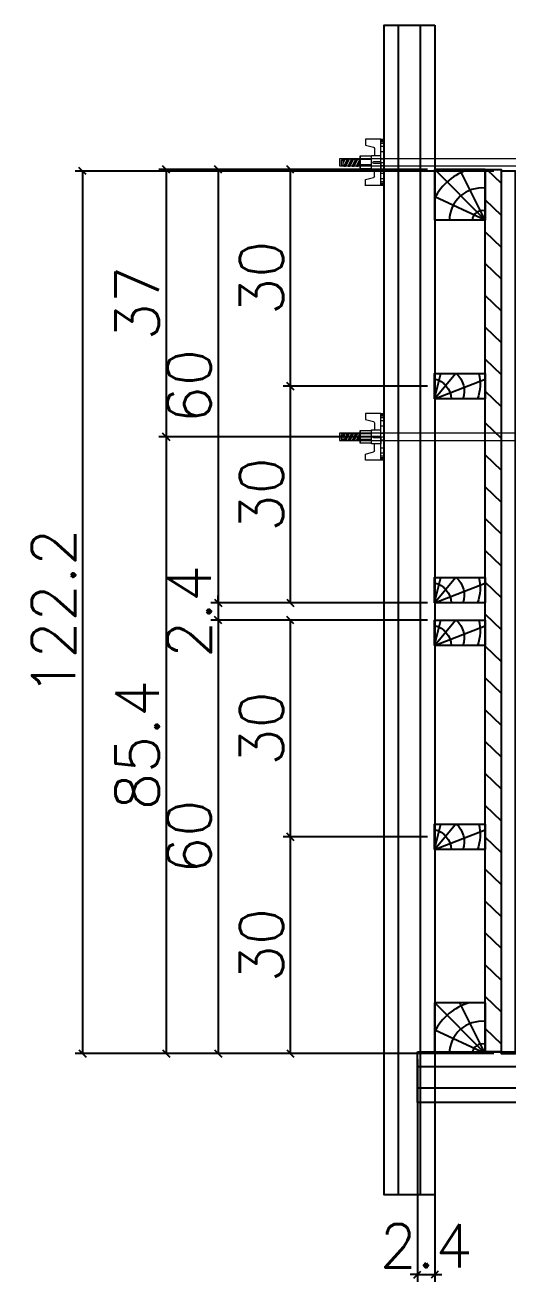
# Model space of a CAD drawing. Extents: x -8482 to 2614, y -517 to 5500.
# Drawn here: x -8185.5 to -8051.7, y -417.6 to -69.5 of the extents above; entities that cross this region are included whole.
import ezdxf

# ---------------------------------------------------------------- set-up
doc = ezdxf.new("R2010")
doc.units = 0
doc.layers.get('0').update_dxf_attribs({"color": 1, "lineweight": 9})
for name, color, linetype in [('COTA', 241, 'Continuous'), ('GRAVATA', 1, 'Continuous'), ('PONTALETE', 7, 'Continuous'), ('SARRAFO', 251, 'Continuous')]:
    doc.layers.add(name, color=color, linetype=linetype)
doc.layers.add('Hachura', color=251, linetype='Continuous', lineweight=9)
doc.layers.add('hachura-chapa', color=7, linetype='Continuous', true_color=0xd07990)
doc.styles.add('Romans', font='romans.shx', dxfattribs={"height": 12})
doc.dimstyles.new('COTAX2', dxfattribs={"dimtxt": 12, "dimasz": 2, "dimexe": 2, "dimexo": 2, "dimgap": 2, "dimtad": 1, "dimdec": 1, "dimlfac": 0.5, "dimzin": 12, "dimdsep": 46, "dimtxsty": 'Romans', "dimblk": 'OBLIQUE', "dimcen": 9, "dimclrd": 4, "dimclre": 4, "dimclrt": 240, "dimaunit": 1, "dimadec": 8, "dimazin": 3, "dimtfac": 1, "dimtdec": 1, "dimtix": 1, "dimtmove": 0, "dimatfit": 2, "dimldrblk": 'OBLIQUE', "dimfxl": 1, "dimtolj": 1, "dimtzin": 0, "dimlwd": -1, "dimlwe": -1, "dimarcsym": 0})

# ---------------------------------------------------------------- blocks, each defined once
blk = doc.blocks.new('_Oblique')
at = {"color": 0, "linetype": 'ByBlock', "lineweight": -2}
blk.add_line((-0.5, -0.5), (0.5, 0.5), dxfattribs=at)
blk = doc.blocks.new('*D9158')
at = {"layer": 'COTA', "color": 4, "linetype": 'Continuous', "ltscale": 30, "transparency": 16777216}
for p, q in [((-8055.61, -109.95), (-8171.61, -109.95)), ((-8169.61, -109.95), (-8169.61, -354.35)), ((-8055.61, -354.35), (-8171.61, -354.35))]:
    blk.add_line(p, q, dxfattribs=at)
at = {"layer": 'Defpoints', "color": 0, "linetype": 'Continuous', "ltscale": 30, "transparency": 16777216}
for p in [(-8053.61, -109.95), (-8169.61, -354.35), (-8053.61, -354.35)]:
    blk.add_point(p, dxfattribs=at)
at = {"layer": 'COTA', "color": 4, "linetype": 'Continuous', "ltscale": 30, "transparency": 16777216, "xscale": 2, "yscale": 2, "zscale": 2}
for p, rotation in [((-8169.61, -109.95), 90), ((-8169.61, -354.35), 270)]:
    blk.add_blockref('_Oblique', p, dxfattribs=dict(at, rotation=rotation))
at = {"layer": 'COTA', "color": 240, "linetype": 'Continuous', "ltscale": 30, "transparency": 16777216, "insert": (-8177.61, -232.15), "char_height": 12, "attachment_point": 5, "rotation": 90, "style": 'Romans'}
blk.add_mtext('\\A1;122.2', dxfattribs=at)
blk = doc.blocks.new('A$C55E303CF')
at = {"layer": 'COTA', "linetype": 'ByBlock', "ltscale": 0.05}
for p, q in [((0, 21), (21, 21)), ((0, 21), (21, 21)), ((0, 0), (21, 0)), ((0, 0), (21, 0))]:
    blk.add_line(p, q, dxfattribs=at)
at = {"layer": 'COTA', "ltscale": 0.05}
for p, q in [((0, 0), (0, 21)), ((0, 21), (21, 0)), ((0, 21), (10.5, 0)), ((0, 21), (21, 11.31)), ((21, 21), (21, 0))]:
    blk.add_line(p, q, dxfattribs=at)
for centre, radius, start, end in [((1.18, 21.27), 4.23, 253.7819, 356.2825), ((1.31, 21.25), 13.6, 264.4861, 358.9531), ((0, 22.62), 23.59, 286.5528, 332.8845)]:
    blk.add_arc(centre, radius, start, end, dxfattribs=at)
blk = doc.blocks.new('BLOCK 1')
at = {"layer": 'PONTALETE', "color": 1, "xscale": 0.6666664770757434, "yscale": 0.6666664770757434, "zscale": 0.6666664770757434, "rotation": 269.9999999999999}
blk.add_blockref('A$C55E303CF', (131175.85, 34127.97), dxfattribs=at)
blk = doc.blocks.new('BLOCK1')
at = {"layer": 'COTA', "linetype": 'ByBlock'}
blk.add_blockref('BLOCK 1', (0, 0), dxfattribs=at)
blk = doc.blocks.new('B1A')
at = {"layer": 'COTA', "linetype": 'ByBlock'}
blk.add_blockref('BLOCK1', (-131175.85, -34113.97), dxfattribs=at)
blk = doc.blocks.new('B1A.E')
at = {"layer": 'COTA', "linetype": 'ByBlock', "xscale": 0.5000896332402922, "yscale": 0.5000896332402922, "zscale": 0.5000896332402922}
blk.add_blockref('B1A', (0, 0), dxfattribs=at)
blk = doc.blocks.new('MEIO PONTALETE')
at = {"layer": 'COTA'}
for q in [(2.71, 7), (3.5, 2.88), (3.5, 0.87)]:
    blk.add_line((0, 0), q, dxfattribs=at)
blk.add_lwpolyline([(0, 0), (3.5, 0), (3.5, 7), (0, 7)], close=True, dxfattribs=at)
for centre, radius, start, end in [((2.04, 0.06), 6.23, 76.4499, 109.0913), ((1.09, 0.9), 3.19, 40.9063, 109.9847), ((-0.21, -0.78), 3.09, 14.6322, 86.0383)]:
    blk.add_arc(centre, radius, start, end, dxfattribs=at)
blk = doc.blocks.new('BLOCK 2')
at = {"layer": 'PONTALETE', "color": 1, "xscale": -2, "yscale": 2, "zscale": 2}
blk.add_blockref('MEIO PONTALETE', (131231.05, 34113.97), dxfattribs=at)
blk = doc.blocks.new('A2')
at = {"layer": 'COTA', "linetype": 'ByBlock'}
blk.add_blockref('BLOCK 2', (-131205.24, -34118.58), dxfattribs=at)
blk = doc.blocks.new('B2A')
at = {"layer": 'COTA', "linetype": 'ByBlock', "xscale": 10, "yscale": 10, "zscale": 10}
blk.add_blockref('A2', (-188.1, 46), dxfattribs=at)
blk = doc.blocks.new('B2A.E')
at = {"layer": 'COTA', "linetype": 'ByBlock', "xscale": 0.05000874370170691, "yscale": 0.05000874370170691, "zscale": 0.05000874370170691}
blk.add_blockref('B2A', (0, 0), dxfattribs=at)
blk = doc.blocks.new('*D9161')
at = {"layer": 'COTA', "color": 4, "linetype": 'Continuous', "ltscale": 30, "transparency": 16777216}
for p, q in [((-8074.01, -109.55), (-8114.01, -109.55)), ((-8112.01, -109.55), (-8112.01, -169.55)), ((-8074.01, -169.55), (-8114.01, -169.55))]:
    blk.add_line(p, q, dxfattribs=at)
at = {"layer": 'Defpoints', "color": 0, "linetype": 'Continuous', "ltscale": 30, "transparency": 16777216}
for p in [(-8072.01, -109.55), (-8112.01, -169.55), (-8072.01, -169.55)]:
    blk.add_point(p, dxfattribs=at)
at = {"layer": 'COTA', "color": 4, "linetype": 'Continuous', "ltscale": 30, "transparency": 16777216, "xscale": 2, "yscale": 2, "zscale": 2}
for p, rotation in [((-8112.01, -109.55), 90), ((-8112.01, -169.55), 270)]:
    blk.add_blockref('_Oblique', p, dxfattribs=dict(at, rotation=rotation))
at = {"layer": 'COTA', "color": 240, "linetype": 'Continuous', "ltscale": 30, "transparency": 16777216, "insert": (-8120.01, -139.55), "char_height": 12, "attachment_point": 5, "rotation": 90, "style": 'Romans'}
blk.add_mtext('\\A1;30', dxfattribs=at)
blk = doc.blocks.new('*D9162')
at = {"layer": 'COTA', "color": 4, "linetype": 'Continuous', "ltscale": 30, "transparency": 16777216}
for p, q in [((-8074.01, -169.55), (-8114.01, -169.55)), ((-8112.01, -169.55), (-8112.01, -229.55)), ((-8074.01, -229.55), (-8114.01, -229.55))]:
    blk.add_line(p, q, dxfattribs=at)
at = {"layer": 'Defpoints', "color": 0, "linetype": 'Continuous', "ltscale": 30, "transparency": 16777216}
for p in [(-8072.01, -169.55), (-8112.01, -229.55), (-8072.01, -229.55)]:
    blk.add_point(p, dxfattribs=at)
at = {"layer": 'COTA', "color": 4, "linetype": 'Continuous', "ltscale": 30, "transparency": 16777216, "xscale": 2, "yscale": 2, "zscale": 2}
for p, rotation in [((-8112.01, -169.55), 90), ((-8112.01, -229.55), 270)]:
    blk.add_blockref('_Oblique', p, dxfattribs=dict(at, rotation=rotation))
at = {"layer": 'COTA', "color": 240, "linetype": 'Continuous', "ltscale": 30, "transparency": 16777216, "insert": (-8120.01, -199.55), "char_height": 12, "attachment_point": 5, "rotation": 90, "style": 'Romans'}
blk.add_mtext('\\A1;30', dxfattribs=at)
blk = doc.blocks.new('*D9163')
at = {"layer": 'COTA', "color": 4, "linetype": 'Continuous', "ltscale": 30, "transparency": 16777216}
for p, q in [((-8074.01, -109.55), (-8134.01, -109.55)), ((-8132.01, -109.55), (-8132.01, -229.55)), ((-8074.01, -229.55), (-8134.01, -229.55))]:
    blk.add_line(p, q, dxfattribs=at)
at = {"layer": 'Defpoints', "color": 0, "linetype": 'Continuous', "ltscale": 30, "transparency": 16777216}
for p in [(-8072.01, -109.55), (-8132.01, -229.55), (-8072.01, -229.55)]:
    blk.add_point(p, dxfattribs=at)
at = {"layer": 'COTA', "color": 4, "linetype": 'Continuous', "ltscale": 30, "transparency": 16777216, "xscale": 2, "yscale": 2, "zscale": 2}
for p, rotation in [((-8132.01, -109.55), 90), ((-8132.01, -229.55), 270)]:
    blk.add_blockref('_Oblique', p, dxfattribs=dict(at, rotation=rotation))
at = {"layer": 'COTA', "color": 240, "linetype": 'Continuous', "ltscale": 30, "transparency": 16777216, "insert": (-8140.01, -169.55), "char_height": 12, "attachment_point": 5, "rotation": 90, "style": 'Romans'}
blk.add_mtext('\\A1;60', dxfattribs=at)
blk = doc.blocks.new('*D9164')
at = {"layer": 'COTA', "color": 4, "linetype": 'Continuous', "ltscale": 30, "transparency": 16777216}
for p, q in [((-8074.01, -229.55), (-8134.01, -229.55)), ((-8132.01, -229.55), (-8132.01, -227.55)), ((-8132.01, -229.55), (-8132.01, -234.35)), ((-8074.01, -234.35), (-8134.01, -234.35)), ((-8132.01, -234.35), (-8132.01, -236.35))]:
    blk.add_line(p, q, dxfattribs=at)
at = {"layer": 'Defpoints', "color": 0, "linetype": 'Continuous', "ltscale": 30, "transparency": 16777216}
for p in [(-8072.01, -229.55), (-8132.01, -234.35), (-8072.01, -234.35)]:
    blk.add_point(p, dxfattribs=at)
at = {"layer": 'COTA', "color": 4, "linetype": 'Continuous', "ltscale": 30, "transparency": 16777216, "xscale": 2, "yscale": 2, "zscale": 2}
for p, rotation in [((-8132.01, -229.55), 270), ((-8132.01, -234.35), 90)]:
    blk.add_blockref('_Oblique', p, dxfattribs=dict(at, rotation=rotation))
at = {"layer": 'COTA', "color": 240, "linetype": 'Continuous', "ltscale": 30, "transparency": 16777216, "insert": (-8140.01, -231.95), "char_height": 12, "attachment_point": 5, "rotation": 90, "style": 'Romans'}
blk.add_mtext('\\A1;2.4', dxfattribs=at)
blk = doc.blocks.new('B1A.D')
at = {"layer": 'COTA', "linetype": 'ByBlock'}
blk.add_blockref('B1A.E', (-7, 0), dxfattribs=at)
blk = doc.blocks.new('*D9165')
at = {"layer": 'COTA', "color": 4, "linetype": 'Continuous', "ltscale": 30, "transparency": 16777216}
for p, q in [((-8074.01, -234.35), (-8114.01, -234.35)), ((-8112.01, -234.35), (-8112.01, -294.35)), ((-8074.01, -294.35), (-8114.01, -294.35))]:
    blk.add_line(p, q, dxfattribs=at)
at = {"layer": 'Defpoints', "color": 0, "linetype": 'Continuous', "ltscale": 30, "transparency": 16777216}
for p in [(-8072.01, -234.35), (-8112.01, -294.35), (-8072.01, -294.35)]:
    blk.add_point(p, dxfattribs=at)
at = {"layer": 'COTA', "color": 4, "linetype": 'Continuous', "ltscale": 30, "transparency": 16777216, "xscale": 2, "yscale": 2, "zscale": 2}
for p, rotation in [((-8112.01, -234.35), 90), ((-8112.01, -294.35), 270)]:
    blk.add_blockref('_Oblique', p, dxfattribs=dict(at, rotation=rotation))
at = {"layer": 'COTA', "color": 240, "linetype": 'Continuous', "ltscale": 30, "transparency": 16777216, "insert": (-8120.01, -264.35), "char_height": 12, "attachment_point": 5, "rotation": 90, "style": 'Romans'}
blk.add_mtext('\\A1;30', dxfattribs=at)
blk = doc.blocks.new('*D9166')
at = {"layer": 'COTA', "color": 4, "linetype": 'Continuous', "ltscale": 30, "transparency": 16777216}
for p, q in [((-8074.01, -294.35), (-8114.01, -294.35)), ((-8112.01, -294.35), (-8112.01, -354.35)), ((-8074.01, -354.35), (-8114.01, -354.35))]:
    blk.add_line(p, q, dxfattribs=at)
at = {"layer": 'Defpoints', "color": 0, "linetype": 'Continuous', "ltscale": 30, "transparency": 16777216}
for p in [(-8072.01, -294.35), (-8112.01, -354.35), (-8072.01, -354.35)]:
    blk.add_point(p, dxfattribs=at)
at = {"layer": 'COTA', "color": 4, "linetype": 'Continuous', "ltscale": 30, "transparency": 16777216, "xscale": 2, "yscale": 2, "zscale": 2}
for p, rotation in [((-8112.01, -294.35), 90), ((-8112.01, -354.35), 270)]:
    blk.add_blockref('_Oblique', p, dxfattribs=dict(at, rotation=rotation))
at = {"layer": 'COTA', "color": 240, "linetype": 'Continuous', "ltscale": 30, "transparency": 16777216, "insert": (-8120.01, -324.35), "char_height": 12, "attachment_point": 5, "rotation": 90, "style": 'Romans'}
blk.add_mtext('\\A1;30', dxfattribs=at)
blk = doc.blocks.new('*D9167')
at = {"layer": 'COTA', "color": 4, "linetype": 'Continuous', "ltscale": 30, "transparency": 16777216}
for p, q in [((-8074.01, -234.35), (-8134.01, -234.35)), ((-8132.01, -234.35), (-8132.01, -354.35)), ((-8074.01, -354.35), (-8134.01, -354.35))]:
    blk.add_line(p, q, dxfattribs=at)
at = {"layer": 'Defpoints', "color": 0, "linetype": 'Continuous', "ltscale": 30, "transparency": 16777216}
for p in [(-8072.01, -234.35), (-8132.01, -354.35), (-8072.01, -354.35)]:
    blk.add_point(p, dxfattribs=at)
at = {"layer": 'COTA', "color": 4, "linetype": 'Continuous', "ltscale": 30, "transparency": 16777216, "xscale": 2, "yscale": 2, "zscale": 2}
for p, rotation in [((-8132.01, -234.35), 90), ((-8132.01, -354.35), 270)]:
    blk.add_blockref('_Oblique', p, dxfattribs=dict(at, rotation=rotation))
at = {"layer": 'COTA', "color": 240, "linetype": 'Continuous', "ltscale": 30, "transparency": 16777216, "insert": (-8140.01, -294.35), "char_height": 12, "attachment_point": 5, "rotation": 90, "style": 'Romans'}
blk.add_mtext('\\A1;60', dxfattribs=at)
blk = doc.blocks.new('C')
at = {"layer": 'Hachura', "color": 0}
for p, q in [((0, 3.22), (0, -3.22)), ((0.45, 3.22), (0, 3.22)), ((0.46, 3.16), (0, 3.16)), ((0.46, 3.05), (0, 3.05)), ((0.46, 2.88), (0, 2.88)), ((0, 2.75), (0, -1.16)), ((0.46, 2.65), (0, 2.65)), ((0.46, 2.23), (0, 2.23)), ((0.45, -3.23), (0.45, 3.22)), ((0.45, 3.22), (2.58, 3.22)), ((1.35, 1.94), (1.35, 0.96)), ((2.58, 2.39), (1.47, 2.09)), ((2.58, 3.22), (2.58, 2.39)), ((0.46, 1.51), (0, 1.51)), ((0.39, 0.49), (0.17, 0.49)), ((1.74, 0.97), (0.45, 0.97)), ((1.45, 0.1), (0.45, 0.1)), ((1.74, -0.97), (1.74, 0.97)), ((1.74, 0.97), (1.74, 0.84)), ((1.74, 0.97), (1.74, 0.84)), ((1.74, 0.84), (3.35, 0.84)), ((3.35, 0.45), (1.74, 0.45)), ((3.32, 0.84), (3.32, -0.84)), ((3.35, 0.84), (3.35, -0.84)), ((3.68, 0.45), (3.35, 0.45)), ((3.84, -0.52), (3.35, 0.45)), ((3.35, 0.06), (3.67, -0.57)), ((3.68, 0.45), (4.16, -0.52)), ((3.72, 0.5), (4.25, -0.57)), ((4.37, -0.55), (3.83, 0.53)), ((4.15, 0.45), (3.93, 0.45)), ((4.42, -0.52), (3.93, 0.45)), ((4.15, 0.45), (4.26, 0.45)), ((4.26, 0.45), (4.74, -0.52)), ((4.3, 0.5), (4.83, -0.57)), ((4.95, -0.55), (4.41, 0.53)), ((4.51, 0.45), (4.84, 0.45)), ((5, -0.52), (4.51, 0.45)), ((4.84, 0.45), (5.32, -0.52)), ((4.88, 0.5), (5.41, -0.57)), ((5.53, -0.55), (4.99, 0.53)), ((5.58, -0.52), (5.09, 0.45)), ((5.42, 0.45), (5.09, 0.45)), ((5.58, -0.52), (5.09, 0.45)), ((5.42, 0.45), (5.74, -0.19)), ((5.46, 0.5), (5.74, -0.07)), ((5.74, 0.19), (5.57, 0.53)), ((5.74, 0.32), (5.68, 0.45)), ((5.68, 0.45), (5.74, 0.45)), ((5.74, 0.45), (5.9, 0.29)), ((5.74, 0.45), (5.74, -0.52)), ((5.9, -0.36), (5.9, 0.29)), ((0.45, 0), (0, 0)), ((0.46, -1.52), (0, -1.52)), ((0.08, -0.48), (0.29, -0.48)), ((0.29, -0.48), (0.4, -0.48)), ((0.45, 0), (0.45, -0.97)), ((0.45, -0.16), (1.45, -0.16)), ((0.45, -0.65), (0.45, -0.32)), ((0.45, -3.23), (0.45, -0.65)), ((0.45, -0.97), (1.74, -0.97)), ((1.35, -1.94), (1.35, -0.97)), ((3.35, -0.32), (1.74, -0.32)), ((3.35, -0.84), (1.74, -0.84)), ((3.35, -0.07), (3.58, -0.52)), ((3.35, -0.52), (3.58, -0.52)), ((3.84, -0.52), (4.16, -0.52)), ((4.42, -0.52), (4.74, -0.52)), ((4.63, -0.52), (4.74, -0.52)), ((5, -0.52), (5.32, -0.52)), ((5.58, -0.52), (5.74, -0.52)), ((5.74, -0.52), (5.9, -0.36)), ((5.74, -0.52), (5.74, -0.52)), ((0.46, -2.23), (0, -2.23)), ((0.46, -2.65), (0, -2.65)), ((0.46, -2.88), (0, -2.88)), ((0.46, -3.05), (0, -3.05)), ((0.46, -3.16), (0, -3.16)), ((0, -3.22), (2.57, -3.22)), ((2.58, -2.39), (1.47, -2.1)), ((2.58, -3.23), (2.58, -2.39))]:
    blk.add_line(p, q, dxfattribs=at)
for centre, radius, start, end in [((1.52, 1.94), 0.161, 104.7436, 180), ((1.44, -0.03), 0.129, 272.695, 87.305), ((3.81, 0.39), 0.143, 25.5688, 154.4312), ((4.39, 0.39), 0.143, 25.5688, 154.4312), ((4.97, 0.39), 0.143, 25.5688, 154.4312), ((5.55, 0.39), 0.143, 25.5688, 154.4312), ((0.17, -0.37), 0.174, 221.744, 317.8592), ((3.71, -0.4), 0.174, 222.1408, 318.256), ((4.29, -0.4), 0.174, 222.1408, 318.256), ((4.87, -0.4), 0.174, 222.1408, 318.256), ((5.45, -0.4), 0.174, 222.1408, 318.256), ((5.61, -0.4), 0.174, 317.8592, 318.256), ((1.52, -1.94), 0.161, 180, 255.2564)]:
    blk.add_arc(centre, radius, start, end, dxfattribs=at)
blk = doc.blocks.new('PAR.BAI')
at = {"layer": 'Hachura', "linetype": 'Continuous', "xscale": -1, "rotation": 90}
blk.add_blockref('C', (0, 0), dxfattribs=at)
blk = doc.blocks.new('*D9172')
at = {"layer": 'COTA', "color": 4, "linetype": 'Continuous', "ltscale": 30, "transparency": 16777216}
for p, q in [((-8088.41, -109.55), (-8148.41, -109.55)), ((-8146.41, -109.55), (-8146.41, -183.55)), ((-8088.41, -183.55), (-8148.41, -183.55))]:
    blk.add_line(p, q, dxfattribs=at)
at = {"layer": 'Defpoints', "color": 0, "linetype": 'Continuous', "ltscale": 30, "transparency": 16777216}
for p in [(-8086.41, -109.55), (-8146.41, -183.55), (-8086.41, -183.55)]:
    blk.add_point(p, dxfattribs=at)
at = {"layer": 'COTA', "color": 4, "linetype": 'Continuous', "ltscale": 30, "transparency": 16777216, "xscale": 2, "yscale": 2, "zscale": 2}
for p, rotation in [((-8146.41, -109.55), 90), ((-8146.41, -183.55), 270)]:
    blk.add_blockref('_Oblique', p, dxfattribs=dict(at, rotation=rotation))
at = {"layer": 'COTA', "color": 240, "linetype": 'Continuous', "ltscale": 30, "transparency": 16777216, "insert": (-8154.41, -146.55), "char_height": 12, "attachment_point": 5, "rotation": 90, "style": 'Romans'}
blk.add_mtext('\\A1;37', dxfattribs=at)
blk = doc.blocks.new('*D9173')
at = {"layer": 'COTA', "color": 4, "linetype": 'Continuous', "ltscale": 30, "transparency": 16777216}
for p, q in [((-8088.41, -183.55), (-8148.41, -183.55)), ((-8146.41, -183.55), (-8146.41, -354.35)), ((-8088.41, -354.35), (-8148.41, -354.35))]:
    blk.add_line(p, q, dxfattribs=at)
at = {"layer": 'Defpoints', "color": 0, "linetype": 'Continuous', "ltscale": 30, "transparency": 16777216}
for p in [(-8086.41, -183.55), (-8146.41, -354.35), (-8086.41, -354.35)]:
    blk.add_point(p, dxfattribs=at)
at = {"layer": 'COTA', "color": 4, "linetype": 'Continuous', "ltscale": 30, "transparency": 16777216, "xscale": 2, "yscale": 2, "zscale": 2}
for p, rotation in [((-8146.41, -183.55), 90), ((-8146.41, -354.35), 270)]:
    blk.add_blockref('_Oblique', p, dxfattribs=dict(at, rotation=rotation))
at = {"layer": 'COTA', "color": 240, "linetype": 'Continuous', "ltscale": 30, "transparency": 16777216, "insert": (-8154.41, -268.95), "char_height": 12, "attachment_point": 5, "rotation": 90, "style": 'Romans'}
blk.add_mtext('\\A1;85.4', dxfattribs=at)
blk = doc.blocks.new('*D9174')
at = {"layer": 'COTA', "color": 4, "linetype": 'Continuous', "ltscale": 30, "transparency": 16777216}
for p, q in [((-8088.41, -183.55), (-8148.41, -183.55)), ((-8146.41, -183.55), (-8146.41, -354.35)), ((-8088.41, -354.35), (-8148.41, -354.35))]:
    blk.add_line(p, q, dxfattribs=at)
at = {"layer": 'Defpoints', "color": 0, "linetype": 'Continuous', "ltscale": 30, "transparency": 16777216}
for p in [(-8086.41, -183.55), (-8146.41, -354.35), (-8086.41, -354.35)]:
    blk.add_point(p, dxfattribs=at)
at = {"layer": 'COTA', "color": 4, "linetype": 'Continuous', "ltscale": 30, "transparency": 16777216, "xscale": 2, "yscale": 2, "zscale": 2}
for p, rotation in [((-8146.41, -183.55), 90), ((-8146.41, -354.35), 270)]:
    blk.add_blockref('_Oblique', p, dxfattribs=dict(at, rotation=rotation))
at = {"layer": 'COTA', "color": 240, "linetype": 'Continuous', "ltscale": 30, "transparency": 16777216, "insert": (-8154.41, -268.95), "char_height": 12, "attachment_point": 5, "rotation": 90, "style": 'Romans'}
blk.add_mtext('\\A1;85.4', dxfattribs=at)
blk = doc.blocks.new('*D9240')
at = {"layer": 'COTA', "color": 4, "linetype": 'Continuous', "ltscale": 30, "transparency": 16777216}
for p, q in [((-8076.81, -355.95), (-8076.81, -417.62)), ((-8072.01, -355.95), (-8072.01, -417.62)), ((-8076.81, -415.62), (-8078.81, -415.62)), ((-8076.81, -415.62), (-8072.01, -415.62)), ((-8072.01, -415.62), (-8070.01, -415.62))]:
    blk.add_line(p, q, dxfattribs=at)
at = {"layer": 'Defpoints', "color": 0, "linetype": 'Continuous', "ltscale": 30, "transparency": 16777216}
for p in [(-8076.81, -353.95), (-8072.01, -353.95), (-8072.01, -415.62)]:
    blk.add_point(p, dxfattribs=at)
at = {"layer": 'COTA', "color": 4, "linetype": 'Continuous', "ltscale": 30, "transparency": 16777216, "xscale": 2, "yscale": 2, "zscale": 2}
blk.add_blockref('_Oblique', (-8076.81, -415.62), dxfattribs=at)
at = {"layer": 'COTA', "color": 4, "linetype": 'Continuous', "ltscale": 30, "transparency": 16777216, "xscale": 2, "yscale": 2, "zscale": 2, "rotation": 180}
blk.add_blockref('_Oblique', (-8072.01, -415.62), dxfattribs=at)
at = {"layer": 'COTA', "color": 240, "linetype": 'Continuous', "ltscale": 30, "transparency": 16777216, "insert": (-8074.41, -407.62), "char_height": 12, "attachment_point": 5, "style": 'Romans'}
blk.add_mtext('\\A1;2.4', dxfattribs=at)

msp = doc.modelspace()

# ---------------------------------------------------------------- hatches: boundary and pattern name
at = {"layer": 'SARRAFO', "linetype": 'Continuous', "ltscale": 30}
h = msp.add_hatch(dxfattribs=at)
h.set_pattern_fill('ANSI31', color=256, scale=2, angle=-89)
h.set_pattern_definition([(316, (-8189.6053, -211.545), (4.41108, 4.5678), [])])
h.paths.add_polyline_path([(-8053.61, -353.95), (-8053.61, -109.55), (-8058.01, -109.55), (-8058.01, -353.95)])

# ---------------------------------------------------------------- linework, layer by layer
at = {"layer": 'GRAVATA', "linetype": 'Continuous', "ltscale": 30}
for points in [[(-8072.01, -69.55), (-8072.01, -393.55), (-8086.01, -393.55), (-8086.01, -69.55)], [(-8076.01, -69.55), (-8076.01, -393.55), (-8082.01, -393.55), (-8082.01, -69.55)], [(-8076.81, -353.95), (-7787.61, -353.95), (-7787.61, -367.95), (-8076.81, -367.95)], [(-8076.81, -357.95), (-7787.61, -357.95), (-7787.61, -363.95), (-8076.81, -363.95)]]:
    msp.add_lwpolyline(points, close=True, dxfattribs=at)
at = {"layer": 'Hachura', "linetype": 'Continuous', "ltscale": 30}
for points in [[(-8098.41, -106.55), (-8098.41, -108.55), (-7960.81, -108.55), (-7960.81, -106.55)], [(-8098.41, -182.55), (-8098.41, -184.55), (-7960.81, -184.55), (-7960.81, -182.55)]]:
    msp.add_lwpolyline(points, close=True, dxfattribs=at)
at = {"layer": 'hachura-chapa', "linetype": 'Continuous', "ltscale": 30}
msp.add_lwpolyline([(-8053.61, -109.95), (-8053.61, -354.35), (-8049.61, -354.35), (-8049.61, -109.95)], close=True, dxfattribs=at)
at = {"layer": 'SARRAFO', "linetype": 'Continuous', "ltscale": 30}
msp.add_lwpolyline([(-8058.01, -109.55), (-8053.61, -109.55), (-8053.61, -353.95), (-8058.01, -353.95)], close=True, dxfattribs=at)

# ---------------------------------------------------------------- block references
at = {"layer": 'Hachura', "linetype": 'Continuous', "ltscale": 30, "xscale": 2, "yscale": 2, "zscale": 2, "rotation": 270}
for p in [(-8086.01, -107.55), (-8086.01, -183.55)]:
    msp.add_blockref('PAR.BAI', p, dxfattribs=at)
at = {"layer": 'hachura-chapa', "linetype": 'Continuous', "ltscale": 30, "xscale": 2, "yscale": 2, "zscale": 2, "rotation": 270}
for name, p in [('B1A.E', (-8072.01, -109.55)), ('B2A.E', (-8072.01, -166.05)), ('B2A.E', (-8072.01, -222.55)), ('B2A.E', (-8072.01, -234.35)), ('B2A.E', (-8072.01, -290.85)), ('B1A.D', (-8072.01, -354.35))]:
    msp.add_blockref(name, p, dxfattribs=at)

# ---------------------------------------------------------------- dimensions: what is measured, and where the dimension line sits
at = {"layer": 'COTA', "linetype": 'Continuous', "ltscale": 30}
for base, p1, p2, picture, middle in [((-8169.61, -354.35), (-8053.61, -109.95), (-8053.61, -354.35), '*D9158', (-8177.61, -232.15)), ((-8146.41, -183.55), (-8086.41, -109.55), (-8086.41, -183.55), '*D9172', (-8154.41, -146.55)), ((-8132.01, -229.55), (-8072.01, -109.55), (-8072.01, -229.55), '*D9163', (-8140.01, -169.55)), ((-8112.01, -169.55), (-8072.01, -109.55), (-8072.01, -169.55), '*D9161', (-8120.01, -139.55)), ((-8112.01, -229.55), (-8072.01, -169.55), (-8072.01, -229.55), '*D9162', (-8120.01, -199.55)), ((-8146.41, -354.35), (-8086.41, -183.55), (-8086.41, -354.35), '*D9173', (-8154.41, -268.95)), ((-8146.41, -354.35), (-8086.41, -183.55), (-8086.41, -354.35), '*D9174', (-8154.41, -268.95)), ((-8132.01, -234.35), (-8072.01, -229.55), (-8072.01, -234.35), '*D9164', (-8140.01, -231.95)), ((-8132.01, -354.35), (-8072.01, -234.35), (-8072.01, -354.35), '*D9167', (-8140.01, -294.35)), ((-8112.01, -294.35), (-8072.01, -234.35), (-8072.01, -294.35), '*D9165', (-8120.01, -264.35)), ((-8112.01, -354.35), (-8072.01, -294.35), (-8072.01, -354.35), '*D9166', (-8120.01, -324.35))]:
    dim = msp.add_linear_dim(base=base, p1=p1, p2=p2, angle=270, dimstyle='COTAX2', dxfattribs=at)
    dim.commit()
    dim.dimension.update_dxf_attribs({"geometry": picture, "text_midpoint": middle})
dim = msp.add_linear_dim(base=(-8072.01, -415.62), p1=(-8076.81, -353.95), p2=(-8072.01, -353.95), dimstyle='COTAX2', dxfattribs=at)
dim.commit()
dim.dimension.update_dxf_attribs({"geometry": '*D9240', "text_midpoint": (-8074.41, -407.62)})

doc.saveas('drawing.dxf')
